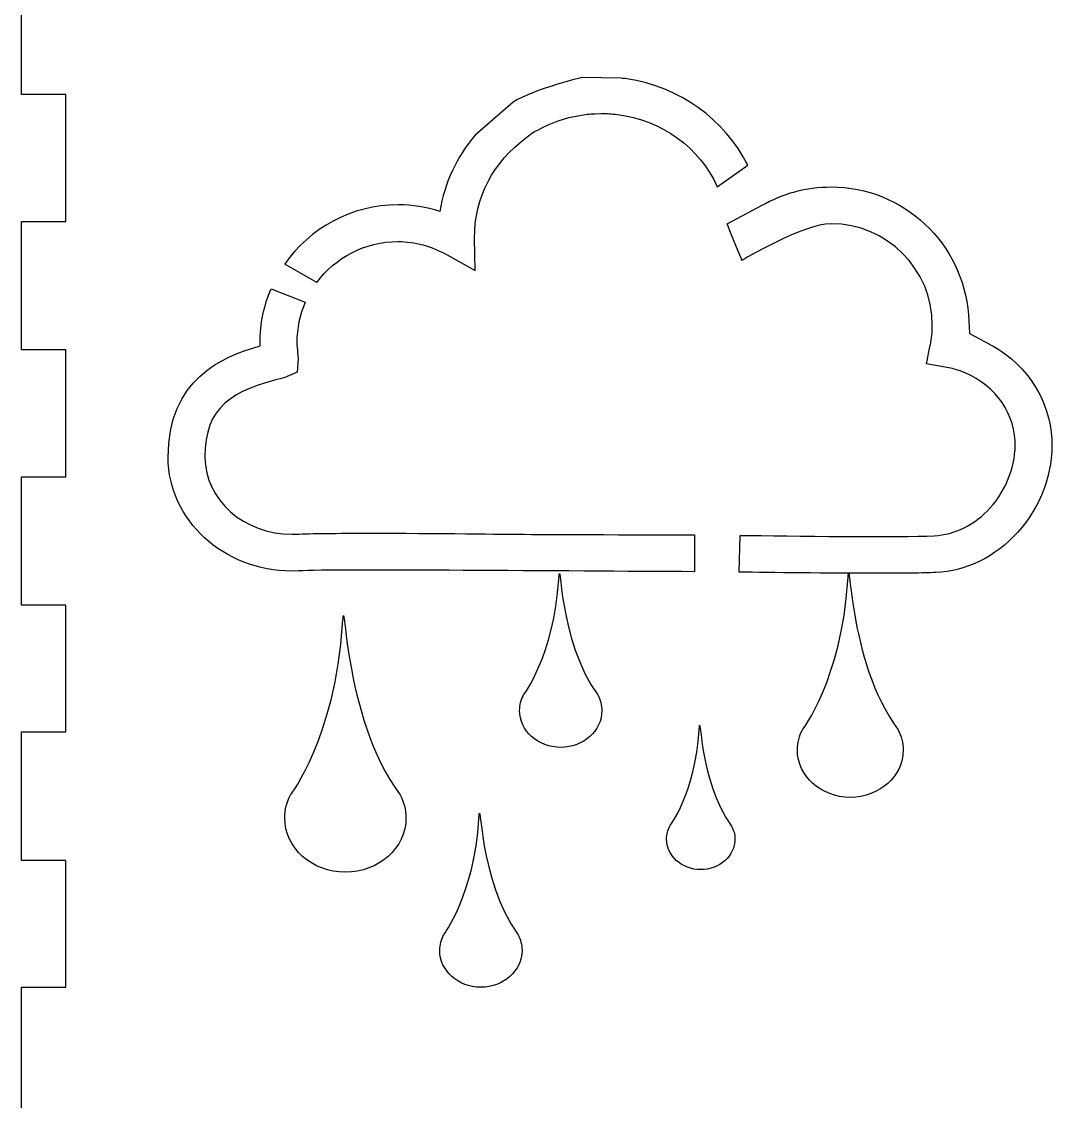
# Model space of a CAD drawing. Extents: x 0.2 to 23.8, y -15.9 to -0.1.
# Drawn here: x 9.904 to 12.815, y -9.588 to -6.542 of the extents above; entities that cross this region are included whole.
import ezdxf

# ---------------------------------------------------------------- set-up
doc = ezdxf.new("R2010")
doc.units = 0
doc.layers.add('LAYER_1', color=7, linetype='CONTINUOUS')

# ---------------------------------------------------------------- blocks, each defined once
blk = doc.blocks.new('BLOCK_24')
at = {"layer": 'LAYER_1', "color": 250}
blk.add_open_spline([(10.9721, -8.7227), (10.9721, -8.7227), (10.9723, -8.7227), (10.9723, -8.7227), (10.8068, -8.5009), (10.8177, -8.1187), (10.8098, -8.2411), (10.7891, -8.5606), (10.6632, -8.7227), (10.6632, -8.7227), (10.6632, -8.7227), (10.6632, -8.7227), (10.6632, -8.7227), (10.6527, -8.7426), (10.6467, -8.7646), (10.6467, -8.7881), (10.6467, -8.8727), (10.7232, -8.9412), (10.8177, -8.9412), (10.9122, -8.9412), (10.9887, -8.8727), (10.9887, -8.7881), (10.9887, -8.7646), (10.9826, -8.7426), (10.9721, -8.7227)], degree=3, knots=[0, 0, 0, 0, 1, 1, 1, 2, 2, 2, 3, 3, 3, 4, 4, 4, 5, 5, 5, 6, 6, 6, 7, 7, 7, 8, 8, 8, 8], dxfattribs=at)
blk = doc.blocks.new('BLOCK_23')
at = {"layer": 'LAYER_1'}
blk.add_blockref('BLOCK_24', (0, 0), dxfattribs=at)
blk = doc.blocks.new('BLOCK_26')
at = {"layer": 'LAYER_1', "color": 250}
blk.add_open_spline([(12.3769, -8.5393), (12.3769, -8.5393), (12.3769, -8.5393), (12.3769, -8.5393), (12.2324, -8.3456), (12.2421, -8.012), (12.2351, -8.1188), (12.2169, -8.3978), (12.1071, -8.5393), (12.1071, -8.5393), (12.1071, -8.5393), (12.1071, -8.5393), (12.1071, -8.5393), (12.0979, -8.5568), (12.0927, -8.5759), (12.0927, -8.5964), (12.0927, -8.6703), (12.1595, -8.7301), (12.2421, -8.7301), (12.3244, -8.7301), (12.3913, -8.6703), (12.3913, -8.5964), (12.3913, -8.5759), (12.386, -8.5568), (12.3769, -8.5393)], degree=3, knots=[0, 0, 0, 0, 1, 1, 1, 2, 2, 2, 3, 3, 3, 4, 4, 4, 5, 5, 5, 6, 6, 6, 7, 7, 7, 8, 8, 8, 8], dxfattribs=at)
blk = doc.blocks.new('BLOCK_25')
at = {"layer": 'LAYER_1'}
blk.add_blockref('BLOCK_26', (0, 0), dxfattribs=at)
blk = doc.blocks.new('BLOCK_28')
at = {"layer": 'LAYER_1', "color": 250}
blk.add_open_spline([(11.3047, -9.1173), (11.3047, -9.1173), (11.3049, -9.1173), (11.3049, -9.1173), (11.1924, -8.9669), (11.1999, -8.7077), (11.1946, -8.7907), (11.1805, -9.0072), (11.0951, -9.1173), (11.0951, -9.1173), (11.0951, -9.1173), (11.0951, -9.1173), (11.0951, -9.1173), (11.0881, -9.1309), (11.0839, -9.1459), (11.0839, -9.1617), (11.0839, -9.219), (11.1359, -9.2656), (11.1999, -9.2656), (11.264, -9.2656), (11.316, -9.219), (11.316, -9.1617), (11.316, -9.1459), (11.3119, -9.1309), (11.3047, -9.1173)], degree=3, knots=[0, 0, 0, 0, 1, 1, 1, 2, 2, 2, 3, 3, 3, 4, 4, 4, 5, 5, 5, 6, 6, 6, 7, 7, 7, 8, 8, 8, 8], dxfattribs=at)
blk = doc.blocks.new('BLOCK_27')
at = {"layer": 'LAYER_1'}
blk.add_blockref('BLOCK_28', (0, 0), dxfattribs=at)

msp = doc.modelspace()

# ---------------------------------------------------------------- linework, layer by layer
at = {"layer": 'LAYER_1', "color": 250}
for points in [[(9.9044, -9.628), (9.9044, -9.2656), (10.0294, -9.2656), (10.0294, -8.908), (9.9044, -8.908), (9.9044, -8.5456), (10.0294, -8.5456), (10.0294, -8.188), (9.9044, -8.188), (9.9044, -7.8256), (10.0294, -7.8256), (10.0294, -7.468), (9.9044, -7.468), (9.9044, -7.1056), (10.0294, -7.1056), (10.0294, -6.748), (9.9044, -6.748), (9.9044, -6.3856)], [(10.737, -7.278), (10.6467, -7.2261)], [(10.7047, -7.3334), (10.7047, -7.3334)]]:
    msp.add_lwpolyline(points, dxfattribs=at)
for points, knots in [([(10.737, -7.278), (10.7891, -7.208), (10.8726, -7.1625), (10.9664, -7.1625), (11.0139, -7.1625), (11.0606, -7.1751), (11.1051, -7.2), (11.1051, -7.2), (11.1839, -7.2441), (11.1839, -7.2441), (11.1839, -7.2441), (11.1823, -7.1539), (11.1823, -7.1539), (11.1803, -7.0378), (11.2372, -6.9355), (11.3262, -6.8712), (11.337, -6.8612), (11.3497, -6.8519), (11.3623, -6.8472), (11.3978, -6.8276), (11.4371, -6.8135), (11.4792, -6.8065), (11.4931, -6.8043), (11.5072, -6.8025), (11.5216, -6.8018), (11.5216, -6.8018), (11.5404, -6.8013), (11.5404, -6.8013), (11.5553, -6.8013), (11.5698, -6.8025), (11.5843, -6.8042), (11.7109, -6.8193), (11.8173, -6.8983), (11.8668, -7.0078), (11.8668, -7.0078), (11.9526, -6.9468), (11.9526, -6.9468), (11.8873, -6.8185), (11.7611, -6.7258), (11.6114, -6.7033), (11.6063, -6.7025), (11.601, -6.7027), (11.5959, -6.702), (11.5959, -6.702), (11.4867, -6.6995), (11.4867, -6.6995), (11.4913, -6.6991), (11.3527, -6.7307), (11.2909, -6.7692), (11.2909, -6.7692), (11.1842, -6.862), (11.1842, -6.862), (11.1328, -6.9227), (11.097, -6.9964), (11.084, -7.0778), (11.0458, -7.0652), (11.0064, -7.0588), (10.9664, -7.0588), (10.8342, -7.0588), (10.7171, -7.125), (10.6467, -7.2261)], [0, 0, 0, 0, 1, 1, 1, 2, 2, 2, 3, 3, 3, 4, 4, 4, 5, 5, 5, 6, 6, 6, 7, 7, 7, 8, 8, 8, 9, 9, 9, 10, 10, 10, 11, 11, 11, 12, 12, 12, 13, 13, 13, 14, 14, 14, 15, 15, 15, 16, 16, 16, 17, 17, 17, 18, 18, 18, 19, 19, 19, 20, 20, 20, 20]), ([(11.9287, -8.0948), (12.0163, -8.0961), (12.1783, -8.0982), (12.3154, -8.0982), (12.3875, -8.0982), (12.4494, -8.0976), (12.4836, -8.0959), (12.5699, -8.0916), (12.6514, -8.0516), (12.7134, -7.9832), (12.7797, -7.9098), (12.815, -7.814), (12.8104, -7.7202), (12.8049, -7.6097), (12.7416, -7.5138), (12.6466, -7.4584), (12.6433, -7.4565), (12.6397, -7.455), (12.6363, -7.4531), (12.6363, -7.4531), (12.5779, -7.4221), (12.5779, -7.4221), (12.5779, -7.4221), (12.5751, -7.3687), (12.5751, -7.3687), (12.5601, -7.1677), (12.3925, -7.0085), (12.1876, -7.0085), (12.1178, -7.0085), (12.0508, -7.0268), (11.992, -7.0611), (11.992, -7.0611), (11.895, -7.1122), (11.895, -7.1122), (11.8961, -7.1206), (11.9365, -7.2155), (11.9365, -7.2155), (11.9365, -7.2155), (12.1105, -7.1122), (12.1876, -7.1122), (12.3451, -7.1122), (12.4734, -7.2403), (12.4734, -7.398), (12.4734, -7.4172), (12.4714, -7.4357), (12.4679, -7.4538), (12.4678, -7.4542), (12.4678, -7.4547), (12.4677, -7.4551), (12.4677, -7.4551), (12.4573, -7.5071), (12.4573, -7.5071), (12.4573, -7.5071), (12.5096, -7.5163), (12.5096, -7.5163), (12.5234, -7.5188), (12.5367, -7.5222), (12.5495, -7.5266), (12.6396, -7.5576), (12.7023, -7.6346), (12.7068, -7.7253), (12.7101, -7.7909), (12.6838, -7.8614), (12.6365, -7.9137), (12.5931, -7.9615), (12.5371, -7.9894), (12.4786, -7.9923), (12.3835, -7.9971), (12.0718, -7.9931), (11.9315, -7.9911), (11.9315, -7.9911), (11.9287, -8.0948), (11.9287, -8.0948)], [0, 0, 0, 0, 1, 1, 1, 2, 2, 2, 3, 3, 3, 4, 4, 4, 5, 5, 5, 6, 6, 6, 7, 7, 7, 8, 8, 8, 9, 9, 9, 10, 10, 10, 11, 11, 11, 12, 12, 12, 13, 13, 13, 14, 14, 14, 15, 15, 15, 16, 16, 16, 17, 17, 17, 18, 18, 18, 19, 19, 19, 20, 20, 20, 21, 21, 21, 22, 22, 22, 23, 23, 23, 24, 24, 24, 24]), ([(10.7047, -7.3334), (10.7047, -7.3334), (10.608, -7.2957), (10.608, -7.2957), (10.588, -7.3426), (10.5769, -7.3941), (10.5769, -7.4483), (10.5769, -7.4511), (10.577, -7.4539), (10.5771, -7.4567), (10.4686, -7.4868), (10.3176, -7.5513), (10.3178, -7.7713), (10.3179, -7.948), (10.4745, -8.0917), (10.6669, -8.0917), (10.6669, -8.0917), (10.6853, -8.0913), (10.6853, -8.0913), (10.7967, -8.0856), (11.4407, -8.0923), (11.8022, -8.0936), (11.8022, -8.0936), (11.8022, -7.9899), (11.8022, -7.9899), (11.5852, -7.9893), (11.2935, -7.988), (11.2935, -7.988), (11.2935, -7.988), (11.2935, -7.988), (11.2935, -7.988), (11.2935, -7.988), (11.0667, -7.9851), (10.8838, -7.9851), (10.7962, -7.9851), (10.7187, -7.9858), (10.6801, -7.9878), (10.6801, -7.9878), (10.6669, -7.988), (10.6669, -7.988), (10.5317, -7.988), (10.4216, -7.8907), (10.4215, -7.7711), (10.4213, -7.6278), (10.4965, -7.5829), (10.6446, -7.5464), (10.6446, -7.5464), (10.6821, -7.5313), (10.6821, -7.5313), (10.6821, -7.5313), (10.6847, -7.4934), (10.6847, -7.4934), (10.6847, -7.4934), (10.6831, -7.4739), (10.6831, -7.4739), (10.682, -7.4654), (10.6806, -7.457), (10.6806, -7.4483), (10.6806, -7.4074), (10.6892, -7.3686), (10.7047, -7.3334)], [0, 0, 0, 0, 1, 1, 1, 2, 2, 2, 3, 3, 3, 4, 4, 4, 5, 5, 5, 6, 6, 6, 7, 7, 7, 8, 8, 8, 9, 9, 9, 10, 10, 10, 11, 11, 11, 12, 12, 12, 13, 13, 13, 14, 14, 14, 15, 15, 15, 16, 16, 16, 17, 17, 17, 18, 18, 18, 19, 19, 19, 20, 20, 20, 20]), ([(11.5299, -8.4409), (11.5299, -8.4409), (11.5301, -8.4409), (11.5301, -8.4409), (11.4177, -8.2904), (11.4251, -8.0313), (11.4198, -8.1143), (11.4057, -8.3308), (11.3204, -8.4409), (11.3204, -8.4409), (11.3204, -8.4409), (11.3204, -8.4409), (11.3204, -8.4409), (11.3133, -8.4545), (11.3092, -8.4695), (11.3092, -8.4852), (11.3092, -8.5426), (11.3611, -8.5891), (11.4251, -8.5891), (11.4892, -8.5891), (11.5412, -8.5426), (11.5412, -8.4852), (11.5412, -8.4695), (11.5371, -8.4545), (11.5299, -8.4409)], [0, 0, 0, 0, 1, 1, 1, 2, 2, 2, 3, 3, 3, 4, 4, 4, 5, 5, 5, 6, 6, 6, 7, 7, 7, 8, 8, 8, 8]), ([(11.9071, -8.8109), (11.9071, -8.8109), (11.9072, -8.8109), (11.9072, -8.8109), (11.8139, -8.6859), (11.8201, -8.4708), (11.8157, -8.5397), (11.804, -8.7194), (11.7331, -8.8109), (11.7331, -8.8109), (11.7331, -8.8109), (11.7331, -8.8109), (11.7331, -8.8109), (11.7273, -8.8221), (11.7238, -8.8346), (11.7238, -8.8476), (11.7238, -8.8953), (11.7669, -8.9339), (11.8201, -8.9339), (11.8733, -8.9339), (11.9165, -8.8953), (11.9165, -8.8476), (11.9165, -8.8346), (11.913, -8.8221), (11.9071, -8.8109)], [0, 0, 0, 0, 1, 1, 1, 2, 2, 2, 3, 3, 3, 4, 4, 4, 5, 5, 5, 6, 6, 6, 7, 7, 7, 8, 8, 8, 8])]:
    msp.add_open_spline(points, degree=3, knots=knots, dxfattribs=at)

# ---------------------------------------------------------------- block references
at = {"layer": 'LAYER_1'}
for name in ['BLOCK_25', 'BLOCK_23', 'BLOCK_27']:
    msp.add_blockref(name, (0, 0), dxfattribs=at)

doc.saveas('drawing.dxf')
